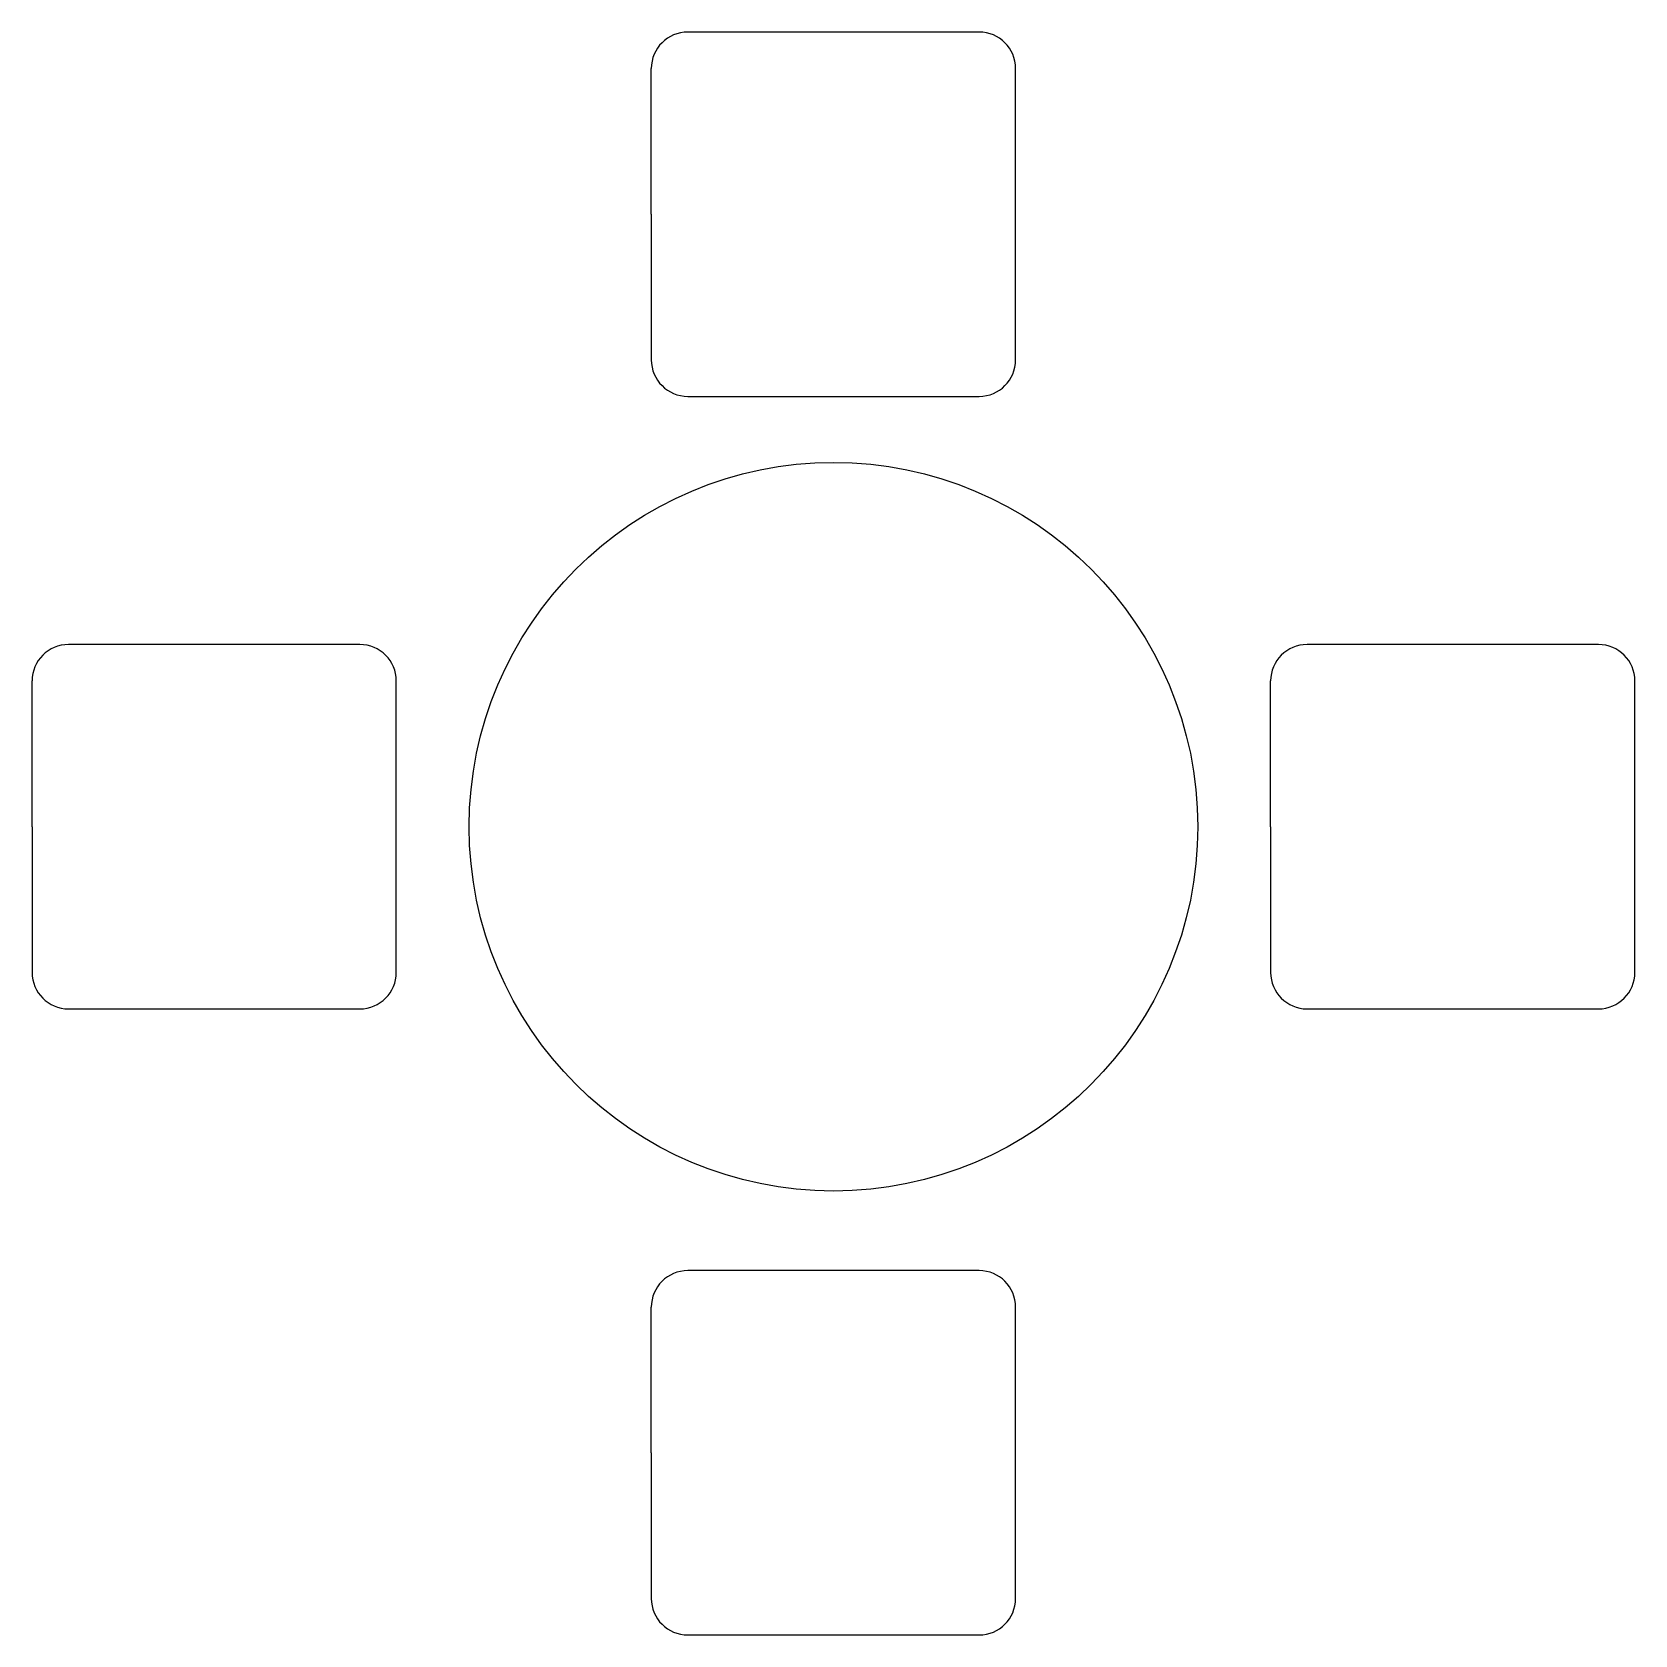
# Model space of a CAD drawing. Header units: millimetres. Extents: x 115 to 335, y 167 to 387.
import ezdxf

# ---------------------------------------------------------------- set-up
doc = ezdxf.new("R2010")
doc.units = ezdxf.units.MM

msp = doc.modelspace()

# ---------------------------------------------------------------- linework, layer by layer
for p, q in [((244.92, 387.1), (204.92, 387.1)), ((199.92, 362.1), (199.92, 382.1)), ((249.92, 342.1), (249.92, 382.1)), ((199.92, 362.1), (199.92, 342.1)), ((204.92, 337.1), (244.92, 337.1)), ((159.92, 303.03), (119.92, 303.03)), ((329.92, 303.03), (289.92, 303.03)), ((114.92, 278.03), (114.92, 298.03)), ((164.92, 258.03), (164.92, 298.03)), ((284.92, 278.03), (284.92, 298.03)), ((334.92, 258.03), (334.92, 298.03)), ((114.92, 278.03), (114.92, 258.03)), ((284.92, 278.03), (284.92, 258.03)), ((119.92, 253.03), (159.92, 253.03)), ((289.92, 253.03), (329.92, 253.03)), ((244.92, 217.1), (204.92, 217.1)), ((199.92, 192.1), (199.92, 212.1)), ((249.92, 172.1), (249.92, 212.1)), ((199.92, 192.1), (199.92, 172.1)), ((204.92, 167.1), (244.92, 167.1))]:
    msp.add_line(p, q)
msp.add_circle((224.92, 278.03), 50)
for centre, start, end in [((204.92, 382.1), 90, 180), ((244.92, 382.1), 0, 90), ((204.92, 342.1), 180, 270), ((244.92, 342.1), 270, 0), ((119.92, 298.03), 90, 180), ((159.92, 298.03), 0, 90), ((289.92, 298.03), 90, 180), ((329.92, 298.03), 0, 90), ((119.92, 258.03), 180, 270), ((159.92, 258.03), 270, 0), ((289.92, 258.03), 180, 270), ((329.92, 258.03), 270, 0), ((204.92, 212.1), 90, 180), ((244.92, 212.1), 0, 90), ((204.92, 172.1), 180, 270), ((244.92, 172.1), 270, 0)]:
    msp.add_arc(centre, 5, start, end)

doc.saveas('drawing.dxf')
